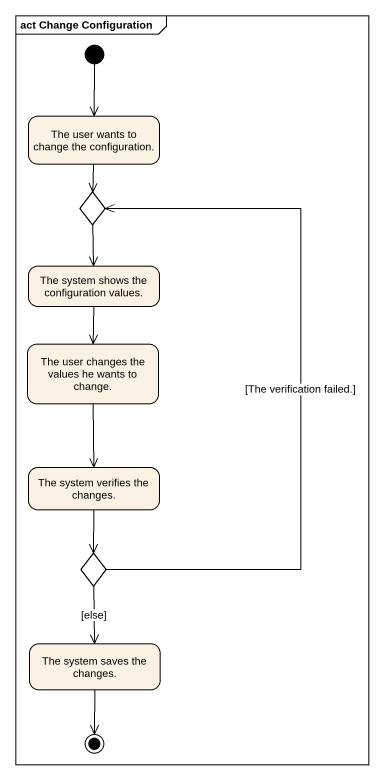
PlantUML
@startuml
mainframe act Change Configuration
hide empty description
state "The user wants to change the configuration." as The_user_wants_to_change
state choice1 <<choice>>
state "The system shows the configuration values." as The_system_shows_the
state "The user changes the values he wants to change." as The_user_changes_the_values
state "The system verifies the changes." as The_system_verifies_the
state choice2 <<choice>>
state "The system saves the changes." as The_system_saves_the_changes
[*] --> The_user_wants_to_change
The_user_wants_to_change --> choice1
choice1 --> The_system_shows_the
The_system_shows_the --> The_user_changes_the_values
The_user_changes_the_values --> The_system_verifies_the
The_system_verifies_the --> choice2
choice2 -up-> choice1 : [The verification failed.]
choice2 --> The_system_saves_the_changes : [else]
The_system_saves_the_changes --> [*]
@enduml
